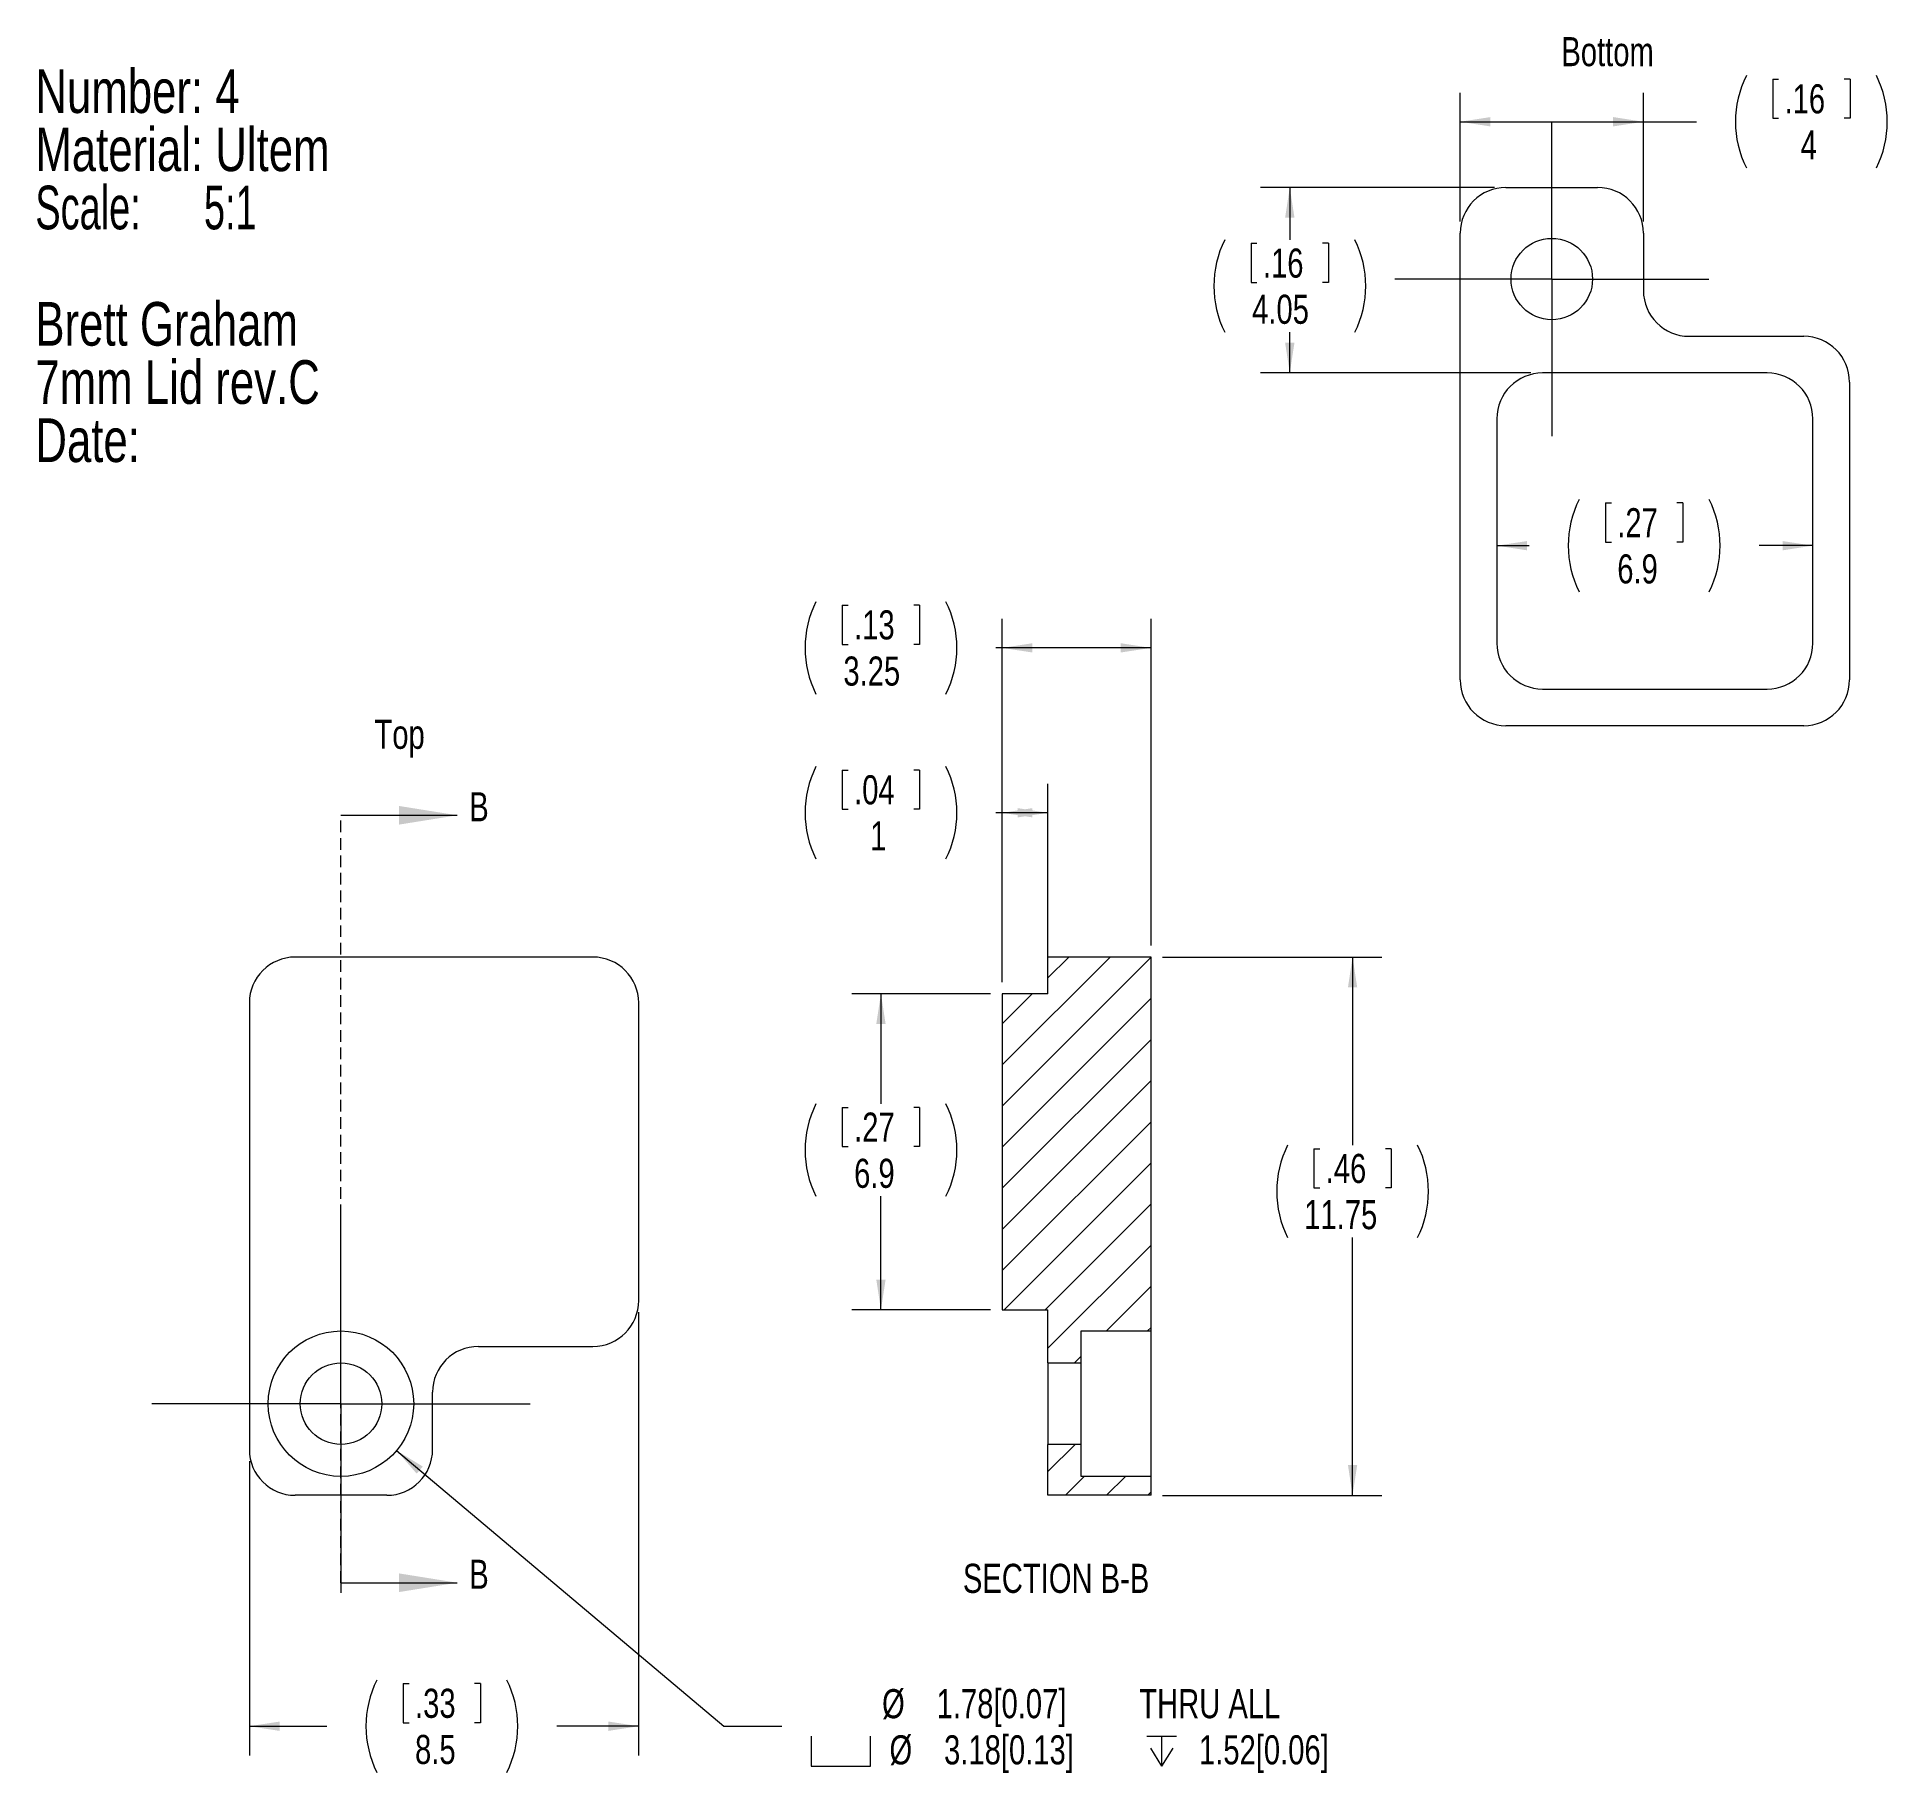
# Model space of a CAD drawing. Header units: millimetres. Extents: x 24 to 226, y 15 to 205.
import ezdxf

# ---------------------------------------------------------------- set-up
doc = ezdxf.new("R2010")
doc.units = ezdxf.units.MM
doc.linetypes.add('HIDDEN', pattern=[1.905, 1.27, -0.635])
doc.styles.add('SLDTEXTSTYLE0', font='TXT', dxfattribs={"width": 0.75})
doc.styles.add('SLDTEXTSTYLE1', font='TXT', dxfattribs={"width": 0.65})
doc.dimstyles.new('SLDDIMSTYLE0', dxfattribs={"dimtxt": 3.175, "dimasz": 3.302, "dimexe": 0, "dimexo": 0.0625, "dimgap": 0.79375, "dimtad": 0, "dimtih": 1, "dimtoh": 1, "dimlfac": 0.2, "dimrnd": 1e-09, "dimzin": 12, "dimdsep": 46, "dimtxsty": 'SLDTEXTSTYLE0', "dimsah": 1, "dimcen": 0.09, "dimadec": 0, "dimazin": 0, "dimtfac": 1, "dimtofl": 0, "dimtmove": 0, "dimatfit": 3, "dimfxl": 1, "dimtolj": 1, "dimtzin": 12, "dimarcsym": 0})
doc.dimstyles.new('SLDDIMSTYLE1', dxfattribs={"dimtxt": 3.175, "dimasz": 3.302, "dimexe": 0, "dimexo": 0.0625, "dimgap": 0.79375, "dimtad": 0, "dimtih": 1, "dimtoh": 1, "dimlfac": 0.2, "dimrnd": 1e-09, "dimzin": 12, "dimdsep": 46, "dimtxsty": 'SLDTEXTSTYLE0', "dimsah": 1, "dimcen": 0.09, "dimadec": 0, "dimazin": 0, "dimtfac": 1, "dimtofl": 0, "dimtmove": 0, "dimatfit": 3, "dimfxl": 1, "dimtolj": 1, "dimtzin": 12, "dimarcsym": 0})

# ---------------------------------------------------------------- blocks, each defined once
blk = doc.blocks.new('SW_NOTE_0')
at = {"color": 0, "linetype": 'Continuous', "lineweight": 0, "attachment_point": 1}
for s, insert, char_height, style in [('Number: 4', (0, 6.14), 4.763, 'SLDTEXTSTYLE0'), ('Material: Ultem', (0, -0.21), 4.7625, 'SLDTEXTSTYLE0'), ('Scale:      5:1', (0, -6.56), 4.7625, 'SLDTEXTSTYLE1'), ('Brett Graham', (0, -19.26), 4.7625, 'SLDTEXTSTYLE0'), ('7mm Lid rev.C', (0, -25.61), 4.7625, 'SLDTEXTSTYLE0'), ('Date:', (0, -31.96), 4.763, 'SLDTEXTSTYLE0')]:
    blk.add_mtext(s, dxfattribs=dict(at, insert=insert, char_height=char_height, style=style))
blk = doc.blocks.new('*D2')
at = {"color": 7, "linetype": 'Continuous', "lineweight": 0}
for p, q in [((89.28, 66.04), (89.28, 17.68)), ((46.78, 49.79), (46.78, 17.68)), ((63.58, 25.52), (63.58, 21.24)), ((63.58, 25.52), (64.22, 25.52)), ((72.02, 25.52), (71.37, 25.52)), ((72.02, 25.52), (72.02, 21.24)), ((46.78, 20.86), (55.25, 20.86)), ((63.58, 21.24), (64.22, 21.24)), ((72.02, 21.24), (71.37, 21.24)), ((89.28, 20.86), (80.35, 20.86))]:
    blk.add_line(p, q, dxfattribs=at)
for centre, start, end in [((70.78, 20.86), 153.4349, 206.5651), ((64.81, 20.86), 333.4349, 26.5651)]:
    blk.add_arc(centre, 11.27, start, end, dxfattribs=at)
for points in [[(46.78, 20.86), (50.09, 20.35), (50.09, 21.37)], [(89.28, 20.86), (85.98, 21.37), (85.98, 20.35)]]:
    blk.add_solid(points, dxfattribs=at)
at = {"color": 7, "linetype": 'Continuous', "lineweight": 0, "char_height": 3.175, "attachment_point": 1, "style": 'SLDTEXTSTYLE0'}
for s, insert in [('.33', (64.87, 24.95)), ('8.5', (64.87, 19.91))]:
    blk.add_mtext(s, dxfattribs=dict(at, insert=insert))
blk = doc.blocks.new('SW_SYMBOL_HOLE_SPOT')
at = {"color": 0, "linetype": 'Continuous', "lineweight": 0}
for p, q in [((0, 875), (0, 75)), ((1600, 75), (1600, 875)), ((0, 75), (1600, 75))]:
    blk.add_line(p, q, dxfattribs=at)
blk = doc.blocks.new('SW_SYMBOL_HOLE_DEPTH')
at = {"color": 0, "linetype": 'Continuous', "lineweight": 0}
for p, q in [((0, 875), (800, 875)), ((100, 555), (400, 75)), ((400, 875), (400, 75)), ((700, 555), (400, 75))]:
    blk.add_line(p, q, dxfattribs=at)
blk = doc.blocks.new('*D3')
at = {"color": 7, "linetype": 'Continuous', "lineweight": 0}
for p, q in [((62.85, 50.95), (98.57, 20.86)), ((98.57, 20.86), (104.92, 20.86))]:
    blk.add_line(p, q, dxfattribs=at)
blk.add_solid([(62.85, 50.95), (65.05, 48.43), (65.71, 49.21)], dxfattribs=at)
at = {"color": 7, "linetype": 'Continuous', "lineweight": 0, "xscale": 0.0040555664, "yscale": 0.0040555664, "zscale": 0.0040555664}
for name, p in [('SW_SYMBOL_HOLE_SPOT', (108.1, 16.21)), ('SW_SYMBOL_HOLE_DEPTH', (144.74, 16.21))]:
    blk.add_blockref(name, p, dxfattribs=at)
at = {"color": 7, "linetype": 'Continuous', "lineweight": 0, "char_height": 3.175, "attachment_point": 1, "style": 'SLDTEXTSTYLE0'}
for s, insert in [('%%c', (115.85, 24.91)), ('1.78[0.07]', (121.81, 24.91)), ('THRU ALL', (143.93, 24.91)), ('%%c', (116.66, 19.87)), ('3.18[0.13]', (122.62, 19.87)), ('1.52[0.06]', (150.45, 19.87))]:
    blk.add_mtext(s, dxfattribs=dict(at, insert=insert))
blk = doc.blocks.new('SW_CENTERMARKSYMBOL_0')
at = {"color": 0, "linetype": 'Continuous', "lineweight": 0}
for p, q in [((0, 12.7), (0, 20.6375)), ((0, 0), (0, 12.7)), ((-12.7, 0), (-20.6375, 0)), ((0, 0), (-12.7, 0)), ((0, 0), (0, -12.7)), ((0, 0), (12.7, 0)), ((12.7, 0), (20.6375, 0)), ((0, -12.7), (0, -20.6375))]:
    blk.add_line(p, q, dxfattribs=at)
blk = doc.blocks.new('*D7')
at = {"color": 7, "linetype": 'Continuous', "lineweight": 0}
for p, q in [((194.82, 154.38), (194.82, 150.09)), ((194.82, 154.38), (195.47, 154.38)), ((203.26, 154.38), (202.62, 154.38)), ((203.26, 154.38), (203.26, 150.09)), ((194.82, 150.09), (195.47, 150.09)), ((203.26, 150.09), (202.62, 150.09)), ((182.96, 149.72), (186.49, 149.72)), ((217.46, 149.72), (211.59, 149.72))]:
    blk.add_line(p, q, dxfattribs=at)
for centre, start, end in [((202.03, 149.72), 153.4349, 206.5651), ((196.06, 149.72), 333.4349, 26.5651)]:
    blk.add_arc(centre, 11.27, start, end, dxfattribs=at)
for points in [[(182.96, 149.72), (186.26, 149.21), (186.26, 150.22)], [(217.46, 149.72), (214.16, 150.22), (214.16, 149.21)]]:
    blk.add_solid(points, dxfattribs=at)
at = {"color": 7, "linetype": 'Continuous', "lineweight": 0, "char_height": 3.175, "attachment_point": 1, "style": 'SLDTEXTSTYLE0'}
for s, insert in [('.27', (196.11, 153.81)), ('6.9', (196.11, 148.77))]:
    blk.add_mtext(s, dxfattribs=dict(at, insert=insert))
blk = doc.blocks.new('*D8')
at = {"color": 7, "linetype": 'Continuous', "lineweight": 0}
for p, q in [((213.08, 200.65), (213.08, 196.37)), ((213.08, 200.65), (213.72, 200.65)), ((221.52, 200.65), (220.87, 200.65)), ((221.52, 200.65), (221.52, 196.37)), ((178.96, 185.09), (178.96, 199.16)), ((198.96, 185.09), (198.96, 199.16)), ((213.08, 196.37), (213.72, 196.37)), ((221.52, 196.37), (220.87, 196.37)), ((178.96, 195.99), (198.96, 195.99)), ((198.96, 195.99), (204.75, 195.99))]:
    blk.add_line(p, q, dxfattribs=at)
for centre, start, end in [((220.28, 195.99), 153.4349, 206.5651), ((214.32, 195.99), 333.4349, 26.5651)]:
    blk.add_arc(centre, 11.27, start, end, dxfattribs=at)
for points in [[(178.96, 195.99), (182.26, 195.48), (182.26, 196.5)], [(198.96, 195.99), (195.66, 196.5), (195.66, 195.48)]]:
    blk.add_solid(points, dxfattribs=at)
at = {"color": 7, "linetype": 'Continuous', "lineweight": 0, "attachment_point": 1, "style": 'SLDTEXTSTYLE0'}
for s, insert, char_height in [('.16', (214.37, 200.08), 3.175), ('4', (216.13, 195.04), 3.17)]:
    blk.add_mtext(s, dxfattribs=dict(at, insert=insert, char_height=char_height))
blk = doc.blocks.new('*D9')
at = {"color": 7, "linetype": 'Continuous', "lineweight": 0}
for p, q in [((182.69, 188.82), (157.18, 188.82)), ((160.36, 188.82), (160.36, 183.1)), ((156.14, 182.72), (156.14, 178.44)), ((156.14, 182.72), (156.78, 182.72)), ((164.58, 182.72), (163.93, 182.72)), ((164.58, 182.72), (164.58, 178.44)), ((156.14, 178.44), (156.78, 178.44)), ((164.58, 178.44), (163.93, 178.44)), ((160.36, 168.57), (160.36, 173.02)), ((186.69, 168.57), (157.18, 168.57))]:
    blk.add_line(p, q, dxfattribs=at)
for centre, start, end in [((163.34, 178.06), 153.4349, 206.5651), ((157.38, 178.06), 333.4349, 26.5651)]:
    blk.add_arc(centre, 11.27, start, end, dxfattribs=at)
for points in [[(160.36, 188.82), (159.85, 185.52), (160.87, 185.52)], [(160.36, 168.57), (160.87, 171.87), (159.85, 171.87)]]:
    blk.add_solid(points, dxfattribs=at)
at = {"color": 7, "linetype": 'Continuous', "lineweight": 0, "char_height": 3.175, "attachment_point": 1, "style": 'SLDTEXTSTYLE0'}
for s, insert in [('.16', (157.43, 182.15)), ('4.05', (156.25, 177.11))]:
    blk.add_mtext(s, dxfattribs=dict(at, insert=insert))
blk = doc.blocks.new('SW_CENTERMARKSYMBOL_1')
at = {"color": 0, "linetype": 'Continuous', "lineweight": 0}
for p, q in [((0, 12.7), (0, 17.145)), ((0, 0), (0, 12.7)), ((-12.7, 0), (-17.145, 0)), ((0, 0), (-12.7, 0)), ((0, 0), (0, -12.7)), ((0, 0), (12.7, 0)), ((12.7, 0), (17.145, 0)), ((0, -12.7), (0, -17.145))]:
    blk.add_line(p, q, dxfattribs=at)
blk = doc.blocks.new('*D11')
at = {"color": 7, "linetype": 'Continuous', "lineweight": 0}
for p, q in [((146.48, 104.81), (170.39, 104.81)), ((167.21, 104.81), (167.21, 84.28)), ((162.99, 83.9), (162.99, 79.61)), ((162.99, 83.9), (163.64, 83.9)), ((171.44, 83.9), (170.79, 83.9)), ((171.44, 83.9), (171.44, 79.61)), ((162.99, 79.61), (163.64, 79.61)), ((171.44, 79.61), (170.79, 79.61)), ((167.21, 46.06), (167.21, 74.2)), ((146.48, 46.06), (170.39, 46.06))]:
    blk.add_line(p, q, dxfattribs=at)
for centre, start, end in [((170.2, 79.24), 153.4349, 206.5651), ((164.23, 79.24), 333.4349, 26.5651)]:
    blk.add_arc(centre, 11.27, start, end, dxfattribs=at)
for points in [[(167.21, 104.81), (166.71, 101.51), (167.72, 101.51)], [(167.21, 46.06), (167.72, 49.37), (166.71, 49.37)]]:
    blk.add_solid(points, dxfattribs=at)
at = {"color": 7, "linetype": 'Continuous', "lineweight": 0, "char_height": 3.175, "attachment_point": 1, "style": 'SLDTEXTSTYLE0'}
for s, insert in [('.46', (164.28, 83.33)), ('11.75', (161.94, 78.29))]:
    blk.add_mtext(s, dxfattribs=dict(at, insert=insert))
blk = doc.blocks.new('*D12')
at = {"color": 7, "linetype": 'Continuous', "lineweight": 0}
for p, q in [((127.69, 100.81), (112.56, 100.81)), ((115.73, 100.81), (115.73, 88.78)), ((111.51, 88.4), (111.51, 84.12)), ((111.51, 88.4), (112.16, 88.4)), ((119.95, 88.4), (119.31, 88.4)), ((119.95, 88.4), (119.95, 84.12)), ((111.51, 84.12), (112.16, 84.12)), ((119.95, 84.12), (119.31, 84.12)), ((115.73, 66.31), (115.73, 78.7)), ((127.69, 66.31), (112.56, 66.31))]:
    blk.add_line(p, q, dxfattribs=at)
for centre, start, end in [((118.71, 83.74), 153.4349, 206.5651), ((112.75, 83.74), 333.4349, 26.5651)]:
    blk.add_arc(centre, 11.27, start, end, dxfattribs=at)
for points in [[(115.73, 100.81), (115.22, 97.51), (116.24, 97.51)], [(115.73, 66.31), (116.24, 69.62), (115.22, 69.62)]]:
    blk.add_solid(points, dxfattribs=at)
at = {"color": 7, "linetype": 'Continuous', "lineweight": 0, "char_height": 3.175, "attachment_point": 1, "style": 'SLDTEXTSTYLE0'}
for s, insert in [('.27', (112.8, 87.84)), ('6.9', (112.8, 82.8))]:
    blk.add_mtext(s, dxfattribs=dict(at, insert=insert))
blk = doc.blocks.new('*D13')
at = {"color": 7, "linetype": 'Continuous', "lineweight": 0}
for p, q in [((111.51, 125.23), (111.51, 120.94)), ((111.51, 125.23), (112.16, 125.23)), ((119.95, 125.23), (119.31, 125.23)), ((119.95, 125.23), (119.95, 120.94)), ((128.96, 102.08), (128.96, 123.74)), ((133.96, 102.08), (133.96, 123.74)), ((111.51, 120.94), (112.16, 120.94)), ((119.95, 120.94), (119.31, 120.94)), ((128.96, 120.56), (128.28, 120.56)), ((133.96, 120.56), (128.96, 120.56))]:
    blk.add_line(p, q, dxfattribs=at)
for centre, start, end in [((118.71, 120.56), 153.4349, 206.5651), ((112.75, 120.56), 333.4349, 26.5651)]:
    blk.add_arc(centre, 11.27, start, end, dxfattribs=at)
for points in [[(128.96, 120.56), (132.27, 120.06), (132.27, 121.07)], [(133.96, 120.56), (130.66, 121.07), (130.66, 120.06)]]:
    blk.add_solid(points, dxfattribs=at)
at = {"color": 7, "linetype": 'Continuous', "lineweight": 0, "attachment_point": 1, "style": 'SLDTEXTSTYLE0'}
for s, insert, char_height in [('.04', (112.8, 124.66), 3.175), ('1', (114.56, 119.62), 3.17)]:
    blk.add_mtext(s, dxfattribs=dict(at, insert=insert, char_height=char_height))
blk = doc.blocks.new('*D14')
at = {"color": 7, "linetype": 'Continuous', "lineweight": 0}
for p, q in [((111.51, 143.23), (111.51, 138.94)), ((111.51, 143.23), (112.16, 143.23)), ((119.95, 143.23), (119.31, 143.23)), ((119.95, 143.23), (119.95, 138.94)), ((128.96, 102.08), (128.96, 141.74)), ((145.21, 106.08), (145.21, 141.74)), ((111.51, 138.94), (112.16, 138.94)), ((119.95, 138.94), (119.31, 138.94)), ((128.96, 138.56), (128.28, 138.56)), ((145.21, 138.56), (128.96, 138.56))]:
    blk.add_line(p, q, dxfattribs=at)
for centre, start, end in [((118.71, 138.56), 153.4349, 206.5651), ((112.75, 138.56), 333.4349, 26.5651)]:
    blk.add_arc(centre, 11.27, start, end, dxfattribs=at)
for points in [[(128.96, 138.56), (132.27, 138.06), (132.27, 139.07)], [(145.21, 138.56), (141.91, 139.07), (141.91, 138.06)]]:
    blk.add_solid(points, dxfattribs=at)
at = {"color": 7, "linetype": 'Continuous', "lineweight": 0, "char_height": 3.175, "attachment_point": 1, "style": 'SLDTEXTSTYLE0'}
for s, insert in [('.13', (112.8, 142.66)), ('3.25', (111.63, 137.62))]:
    blk.add_mtext(s, dxfattribs=dict(at, insert=insert))

msp = doc.modelspace()

# ---------------------------------------------------------------- hatches: boundary and pattern name
at = {"linetype": 'Continuous', "lineweight": 0}
h = msp.add_hatch(dxfattribs=at)
h.set_pattern_fill('ANSI31', style=0)
h.paths.add_polyline_path([(133.965, 100.814), (128.965, 100.814), (128.965, 66.314), (133.965, 66.314), (133.965, 60.509), (137.595, 60.509), (137.595, 64.002), (145.215, 64.002), (145.215, 104.814), (133.965, 104.814)], flags=0)
h = msp.add_hatch(dxfattribs=at)
h.set_pattern_fill('ANSI31', style=0)
h.paths.add_polyline_path([(133.965, 46.064), (145.215, 46.064), (145.215, 48.127), (137.595, 48.127), (137.595, 51.619), (133.965, 51.619)], flags=0)

# ---------------------------------------------------------------- linework, layer by layer
at = {"color": 7, "linetype": 'Continuous', "lineweight": 15}
for p, q in [((183.962, 188.82), (193.962, 188.82)), ((178.962, 135.07), (178.962, 183.82)), ((198.962, 183.82), (198.962, 177.57)), ((203.962, 172.57), (216.462, 172.57)), ((212.462, 168.57), (187.962, 168.57)), ((221.462, 167.57), (221.462, 135.07)), ((182.962, 163.57), (182.962, 139.07)), ((217.462, 139.07), (217.462, 163.57)), ((187.962, 134.07), (212.462, 134.07)), ((216.462, 130.07), (183.962, 130.07)), ((84.284, 104.814), (51.784, 104.814)), ((133.965, 100.814), (133.965, 104.814)), ((145.215, 104.814), (133.965, 104.814)), ((145.215, 64.002), (145.215, 104.814)), ((46.784, 99.814), (46.784, 51.064)), ((89.284, 67.314), (89.284, 99.814)), ((133.965, 100.814), (128.965, 100.814)), ((128.965, 100.814), (128.965, 66.314)), ((128.965, 66.314), (133.965, 66.314)), ((133.965, 60.509), (133.965, 66.314)), ((137.595, 64.002), (145.215, 64.002)), ((137.595, 60.509), (137.595, 64.002)), ((145.215, 48.127), (145.215, 64.002)), ((71.784, 62.314), (84.284, 62.314)), ((133.965, 60.509), (137.595, 60.509)), ((133.965, 60.509), (133.965, 51.619)), ((137.595, 51.619), (137.595, 60.509)), ((66.784, 51.064), (66.784, 57.314)), ((137.595, 51.619), (133.965, 51.619)), ((133.965, 46.064), (133.965, 51.619)), ((137.595, 48.127), (137.595, 51.619)), ((145.215, 48.127), (137.595, 48.127)), ((145.215, 46.064), (145.215, 48.127)), ((61.784, 46.064), (51.784, 46.064)), ((145.215, 46.064), (133.965, 46.064))]:
    msp.add_line(p, q, dxfattribs=at)
at = {"color": 7, "linetype": 'HIDDEN', "lineweight": 0}
msp.add_line((56.784, 36.522), (56.784, 120.29), dxfattribs=at)
at = {"color": 7, "linetype": 'Continuous', "lineweight": 0}
for p, q in [((56.784, 120.29), (69.484, 120.29)), ((56.784, 36.522), (69.484, 36.522))]:
    msp.add_line(p, q, dxfattribs=at)
at = {"color": 7, "linetype": 'Continuous', "lineweight": 15}
for centre, radius in [((188.962, 178.82), 4.445), ((56.784, 56.064), 7.937), ((56.784, 56.064), 4.445)]:
    msp.add_circle(centre, radius, dxfattribs=at)
for centre, start, end in [((183.962, 183.82), 90, 180), ((193.962, 183.82), 0, 90), ((203.962, 177.57), 180, 270), ((216.462, 167.57), 0, 90), ((187.962, 163.57), 90, 180), ((212.462, 163.57), 0, 90), ((187.962, 139.07), 180, 270), ((212.462, 139.07), 270, 0), ((183.962, 135.07), 180, 270), ((216.462, 135.07), 270, 0), ((51.784, 99.814), 90, 180), ((84.284, 99.814), 0, 90), ((84.284, 67.314), 270, 0), ((71.784, 57.314), 90, 180), ((51.784, 51.064), 180, 270), ((61.784, 51.064), 270, 0)]:
    msp.add_arc(centre, 5, start, end, dxfattribs=at)
at = {"color": 7, "linetype": 'Continuous', "lineweight": 0}
for points in [[(69.484, 120.29), (63.134, 121.306), (63.134, 119.274)], [(69.484, 36.522), (63.134, 37.538), (63.134, 35.506)]]:
    msp.add_solid(points, dxfattribs=at)

# ---------------------------------------------------------------- block references
for name, p in [('SW_NOTE_0', (23.421, 195.572)), ('SW_CENTERMARKSYMBOL_1', (188.962, 178.82)), ('SW_CENTERMARKSYMBOL_0', (56.784, 56.064))]:
    msp.add_blockref(name, p, dxfattribs=at)

# ---------------------------------------------------------------- texts
at = {"color": 7, "linetype": 'Continuous', "lineweight": 0, "char_height": 3.175, "attachment_point": 1, "style": 'SLDTEXTSTYLE0'}
for s, insert in [('Bottom', (190.008, 205.232)), ('Top', (60.441, 130.719)), ('SECTION B-B', (124.676, 38.589))]:
    msp.add_mtext(s, dxfattribs=dict(at, insert=insert))
at = {"color": 7, "linetype": 'Continuous', "char_height": 3.175, "attachment_point": 1, "style": 'SLDTEXTSTYLE0'}
for insert in [(70.79, 122.81), (70.79, 39.041)]:
    msp.add_mtext('B', dxfattribs=dict(at, insert=insert))

# ---------------------------------------------------------------- dimensions: what is measured, and where the dimension line sits
at = {"color": 7, "linetype": 'Continuous', "lineweight": 0}
for base, p1, p2, picture, middle in [((198.962, 195.99), (178.962, 183.82), (198.962, 183.82), '*D8', (217.298, 195.99)), ((217.462, 149.715), (182.962, 139.07), (217.462, 139.07), '*D7', (199.043, 149.715)), ((145.215, 138.564), (128.965, 100.814), (145.215, 104.814), '*D14', (115.732, 138.564)), ((128.965, 120.564), (133.965, 100.814), (128.965, 100.814), '*D13', (115.732, 120.564)), ((89.284, 20.859), (46.784, 51.064), (89.284, 67.314), '*D2', (67.797, 20.859))]:
    dim = msp.add_linear_dim(base=base, p1=p1, p2=p2, text='(<>)', dimstyle='SLDDIMSTYLE0', dxfattribs=at)
    dim.commit()
    dim.dimension.update_dxf_attribs({"geometry": picture, "text_midpoint": middle, "dimtype": 160})
for base, p1, p2, picture, middle in [((160.358, 188.82), (187.962, 168.57), (183.962, 188.82), '*D9', (160.358, 178.059)), ((167.215, 46.064), (145.215, 104.814), (145.215, 46.064), '*D11', (167.215, 79.236)), ((115.732, 66.314), (128.965, 100.814), (128.965, 66.314), '*D12', (115.732, 83.742))]:
    dim = msp.add_linear_dim(base=base, p1=p1, p2=p2, angle=90, text='(<>)', dimstyle='SLDDIMSTYLE0', dxfattribs=at)
    dim.commit()
    dim.dimension.update_dxf_attribs({"geometry": picture, "text_midpoint": middle, "dimtype": 160})
dim = msp.add_diameter_dim_2p(p1=(56.048, 56.685), p2=(62.855, 50.95), text='<> THRU ALL\\P{\\fGDT;v}%%c 3.18[0.13] {\\fGDT;x} 1.52[0.06]\\P', dimstyle='SLDDIMSTYLE1', dxfattribs=at)
dim.commit()
dim.dimension.update_dxf_attribs({"geometry": '*D3', "text_midpoint": (136.606, 20.859), "dimtype": 163})

doc.saveas('drawing.dxf')
